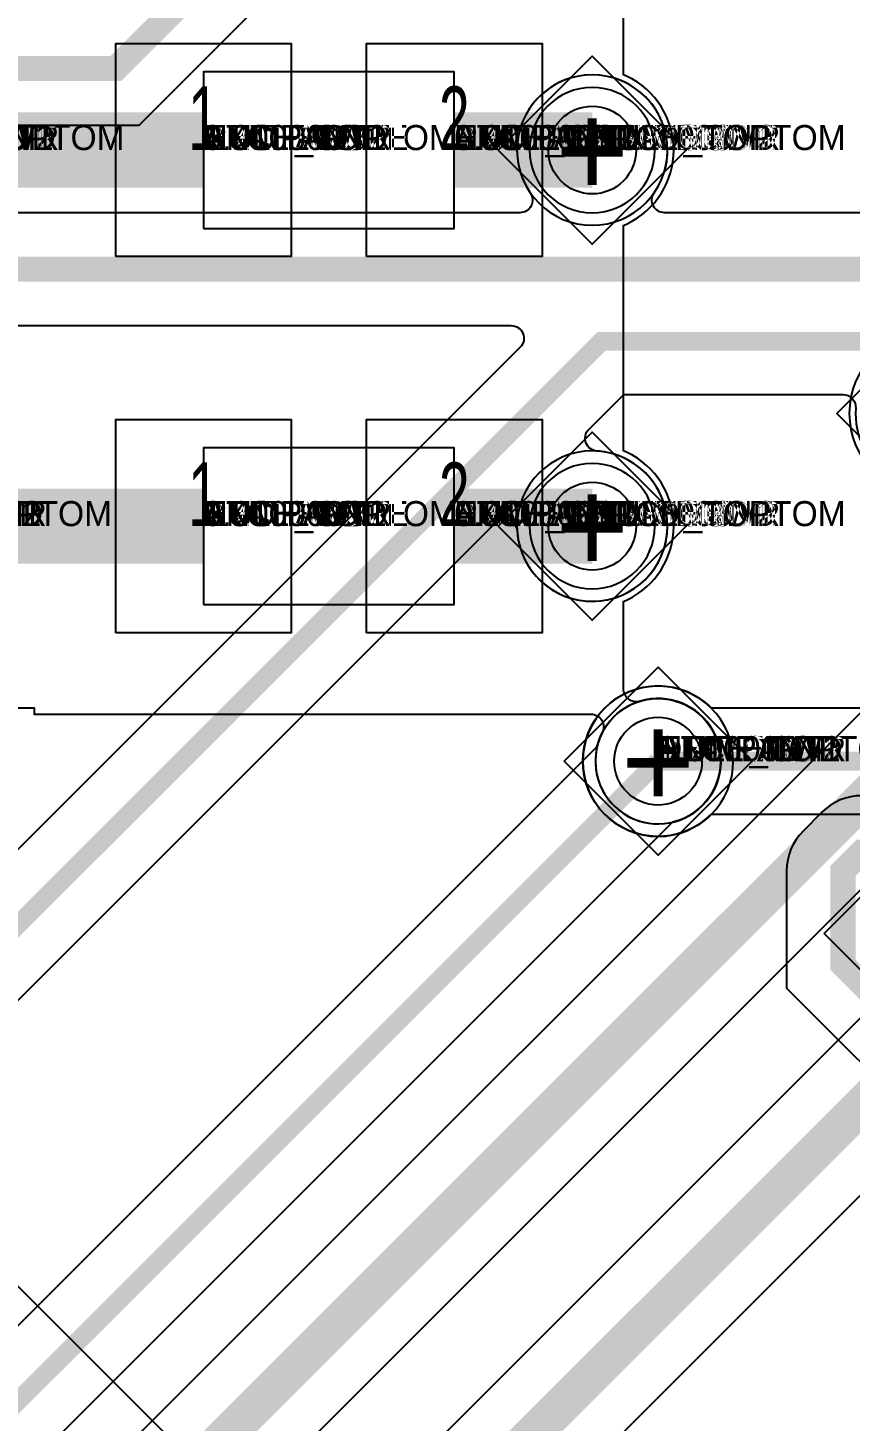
# Model space of a CAD drawing. Extents: x 0 to 323, y 0 to 320.
# Drawn here: x 66.4 to 72.96, y 78.46 to 89.58 of the extents above; entities that cross this region are included whole.
import ezdxf
from ezdxf.enums import TextEntityAlignment as Align

# ---------------------------------------------------------------- set-up
doc = ezdxf.new("R2010")
doc.units = 0
doc.header["$MEASUREMENT"] = 0
doc.layers.get('0').update_dxf_attribs({"linetype": 'CONTINUOUS'})
for name, color, linetype in [('CDN_FIGURES', 7, 'CONTINUOUS'), ('ETCH_BOTTOM', 7, 'CONTINUOUS'), ('ETCH_GND', 3, 'CONTINUOUS'), ('ETCH_INT1', 4, 'CONTINUOUS'), ('ETCH_INT2', 5, 'CONTINUOUS'), ('ETCH_PWR', 6, 'CONTINUOUS'), ('ETCH_TOP', 2, 'CONTINUOUS'), ('MANUFACTURING_NCLEGEND-1-6', 8, 'CONTINUOUS'), ('PACKAGE_GEOMETRY_ASSEMBLY_TOP', 11, 'CONTINUOUS'), ('PACKAGE_GEOMETRY_PIN_NUMBER', 9, 'CONTINUOUS')]:
    doc.layers.add(name, color=color, linetype=linetype)

# ---------------------------------------------------------------- blocks, each defined once
blk = doc.blocks.new('PAD_INFO')
for tag in ['SHAPE_TYPE', 'PAD_HEIGHT', 'PAD_LAYER', 'PAD_TYPE', 'PAD_WIDTH']:
    blk.add_attdef(tag, (0, 0), '', height=0.2)
at = {"flags": 2}
blk.add_attdef('CDN_TYPE', (0, 0), '', height=0.2, dxfattribs=at)
blk = doc.blocks.new('DRILL_INFO')
at = {"flags": 2}
blk.add_attdef('CDN_TYPE', (0, 0), '', height=0.2, dxfattribs=at)
for tag in ['FSHAPE', 'FCHAR', 'DRILL_HEIGHT', 'DIAMETER', 'PLATED', 'DRILL_WIDTH']:
    blk.add_attdef(tag, (0, 0), '', height=0.2)
blk = doc.blocks.new('VIA0700X0300')
at = {"layer": 'ETCH_BOTTOM'}
blk.add_circle((0, 0), 0.35, dxfattribs=at)
at = {"layer": 'ETCH_GND'}
blk.add_circle((0, 0), 0.35, dxfattribs=at)
at = {"layer": 'ETCH_INT1'}
blk.add_circle((0, 0), 0.35, dxfattribs=at)
at = {"layer": 'ETCH_INT2'}
blk.add_circle((0, 0), 0.35, dxfattribs=at)
at = {"layer": 'ETCH_PWR'}
blk.add_circle((0, 0), 0.35, dxfattribs=at)
at = {"layer": 'ETCH_TOP'}
blk.add_circle((0, 0), 0.35, dxfattribs=at)
ref = blk.add_blockref('PAD_INFO', (0, 0))
ref.add_attrib('PAD_LAYER', 'ETCH_TOP', (0, 0), dxfattribs={"height": 0.2})
ref.add_attrib('SHAPE_TYPE', 'NULL', (0, 0), dxfattribs={"height": 0.2})
ref.add_attrib('PAD_TYPE', 'ANTIPAD', (0, 0), dxfattribs={"height": 0.2})
ref.add_attrib('PAD_WIDTH', '0.000000', (0, 0), dxfattribs={"height": 0.2})
ref.add_attrib('PAD_HEIGHT', '0.000000', (0, 0), dxfattribs={"height": 0.2})
ref = blk.add_blockref('PAD_INFO', (0, 0))
ref.add_attrib('PAD_LAYER', 'ETCH_GND', (0, 0), dxfattribs={"height": 0.2})
ref.add_attrib('SHAPE_TYPE', 'NULL', (0, 0), dxfattribs={"height": 0.2})
ref.add_attrib('PAD_TYPE', 'ANTIPAD', (0, 0), dxfattribs={"height": 0.2})
ref.add_attrib('PAD_WIDTH', '0.000000', (0, 0), dxfattribs={"height": 0.2})
ref.add_attrib('PAD_HEIGHT', '0.000000', (0, 0), dxfattribs={"height": 0.2})
ref = blk.add_blockref('PAD_INFO', (0, 0))
ref.add_attrib('PAD_LAYER', 'ETCH_INT1', (0, 0), dxfattribs={"height": 0.2})
ref.add_attrib('SHAPE_TYPE', 'NULL', (0, 0), dxfattribs={"height": 0.2})
ref.add_attrib('PAD_TYPE', 'ANTIPAD', (0, 0), dxfattribs={"height": 0.2})
ref.add_attrib('PAD_WIDTH', '0.000000', (0, 0), dxfattribs={"height": 0.2})
ref.add_attrib('PAD_HEIGHT', '0.000000', (0, 0), dxfattribs={"height": 0.2})
ref = blk.add_blockref('PAD_INFO', (0, 0))
ref.add_attrib('PAD_LAYER', 'ETCH_INT2', (0, 0), dxfattribs={"height": 0.2})
ref.add_attrib('SHAPE_TYPE', 'NULL', (0, 0), dxfattribs={"height": 0.2})
ref.add_attrib('PAD_TYPE', 'ANTIPAD', (0, 0), dxfattribs={"height": 0.2})
ref.add_attrib('PAD_WIDTH', '0.000000', (0, 0), dxfattribs={"height": 0.2})
ref.add_attrib('PAD_HEIGHT', '0.000000', (0, 0), dxfattribs={"height": 0.2})
ref = blk.add_blockref('PAD_INFO', (0, 0))
ref.add_attrib('PAD_LAYER', 'ETCH_PWR', (0, 0), dxfattribs={"height": 0.2})
ref.add_attrib('SHAPE_TYPE', 'NULL', (0, 0), dxfattribs={"height": 0.2})
ref.add_attrib('PAD_TYPE', 'ANTIPAD', (0, 0), dxfattribs={"height": 0.2})
ref.add_attrib('PAD_WIDTH', '0.000000', (0, 0), dxfattribs={"height": 0.2})
ref.add_attrib('PAD_HEIGHT', '0.000000', (0, 0), dxfattribs={"height": 0.2})
ref = blk.add_blockref('PAD_INFO', (0, 0))
ref.add_attrib('PAD_LAYER', 'ETCH_BOTTOM', (0, 0), dxfattribs={"height": 0.2})
ref.add_attrib('SHAPE_TYPE', 'NULL', (0, 0), dxfattribs={"height": 0.2})
ref.add_attrib('PAD_TYPE', 'ANTIPAD', (0, 0), dxfattribs={"height": 0.2})
ref.add_attrib('PAD_WIDTH', '0.000000', (0, 0), dxfattribs={"height": 0.2})
ref.add_attrib('PAD_HEIGHT', '0.000000', (0, 0), dxfattribs={"height": 0.2})
ref = blk.add_blockref('PAD_INFO', (0, 0))
ref.add_attrib('PAD_LAYER', 'ETCH_TOP', (0, 0), dxfattribs={"height": 0.2})
ref.add_attrib('SHAPE_TYPE', 'NULL', (0, 0), dxfattribs={"height": 0.2})
ref.add_attrib('PAD_TYPE', 'THERMAL', (0, 0), dxfattribs={"height": 0.2})
ref.add_attrib('PAD_WIDTH', '0.000000', (0, 0), dxfattribs={"height": 0.2})
ref.add_attrib('PAD_HEIGHT', '0.000000', (0, 0), dxfattribs={"height": 0.2})
ref = blk.add_blockref('PAD_INFO', (0, 0))
ref.add_attrib('PAD_LAYER', 'ETCH_GND', (0, 0), dxfattribs={"height": 0.2})
ref.add_attrib('SHAPE_TYPE', 'NULL', (0, 0), dxfattribs={"height": 0.2})
ref.add_attrib('PAD_TYPE', 'THERMAL', (0, 0), dxfattribs={"height": 0.2})
ref.add_attrib('PAD_WIDTH', '0.000000', (0, 0), dxfattribs={"height": 0.2})
ref.add_attrib('PAD_HEIGHT', '0.000000', (0, 0), dxfattribs={"height": 0.2})
ref = blk.add_blockref('PAD_INFO', (0, 0))
ref.add_attrib('PAD_LAYER', 'ETCH_INT1', (0, 0), dxfattribs={"height": 0.2})
ref.add_attrib('SHAPE_TYPE', 'NULL', (0, 0), dxfattribs={"height": 0.2})
ref.add_attrib('PAD_TYPE', 'THERMAL', (0, 0), dxfattribs={"height": 0.2})
ref.add_attrib('PAD_WIDTH', '0.000000', (0, 0), dxfattribs={"height": 0.2})
ref.add_attrib('PAD_HEIGHT', '0.000000', (0, 0), dxfattribs={"height": 0.2})
ref = blk.add_blockref('PAD_INFO', (0, 0))
ref.add_attrib('PAD_LAYER', 'ETCH_INT2', (0, 0), dxfattribs={"height": 0.2})
ref.add_attrib('SHAPE_TYPE', 'NULL', (0, 0), dxfattribs={"height": 0.2})
ref.add_attrib('PAD_TYPE', 'THERMAL', (0, 0), dxfattribs={"height": 0.2})
ref.add_attrib('PAD_WIDTH', '0.000000', (0, 0), dxfattribs={"height": 0.2})
ref.add_attrib('PAD_HEIGHT', '0.000000', (0, 0), dxfattribs={"height": 0.2})
ref = blk.add_blockref('PAD_INFO', (0, 0))
ref.add_attrib('PAD_LAYER', 'ETCH_PWR', (0, 0), dxfattribs={"height": 0.2})
ref.add_attrib('SHAPE_TYPE', 'NULL', (0, 0), dxfattribs={"height": 0.2})
ref.add_attrib('PAD_TYPE', 'THERMAL', (0, 0), dxfattribs={"height": 0.2})
ref.add_attrib('PAD_WIDTH', '0.000000', (0, 0), dxfattribs={"height": 0.2})
ref.add_attrib('PAD_HEIGHT', '0.000000', (0, 0), dxfattribs={"height": 0.2})
ref = blk.add_blockref('PAD_INFO', (0, 0))
ref.add_attrib('PAD_LAYER', 'ETCH_BOTTOM', (0, 0), dxfattribs={"height": 0.2})
ref.add_attrib('SHAPE_TYPE', 'NULL', (0, 0), dxfattribs={"height": 0.2})
ref.add_attrib('PAD_TYPE', 'THERMAL', (0, 0), dxfattribs={"height": 0.2})
ref.add_attrib('PAD_WIDTH', '0.000000', (0, 0), dxfattribs={"height": 0.2})
ref.add_attrib('PAD_HEIGHT', '0.000000', (0, 0), dxfattribs={"height": 0.2})
ref = blk.add_blockref('PAD_INFO', (0, 0))
ref.add_attrib('PAD_LAYER', 'ETCH_TOP', (0, 0), dxfattribs={"height": 0.2})
ref.add_attrib('SHAPE_TYPE', 'CIRCLE', (0, 0), dxfattribs={"height": 0.2})
ref.add_attrib('PAD_TYPE', 'REGULAR', (0, 0), dxfattribs={"height": 0.2})
ref.add_attrib('PAD_WIDTH', '0.700000', (0, 0), dxfattribs={"height": 0.2})
ref.add_attrib('PAD_HEIGHT', '0.700000', (0, 0), dxfattribs={"height": 0.2})
ref = blk.add_blockref('PAD_INFO', (0, 0))
ref.add_attrib('PAD_LAYER', 'ETCH_GND', (0, 0), dxfattribs={"height": 0.2})
ref.add_attrib('SHAPE_TYPE', 'CIRCLE', (0, 0), dxfattribs={"height": 0.2})
ref.add_attrib('PAD_TYPE', 'REGULAR', (0, 0), dxfattribs={"height": 0.2})
ref.add_attrib('PAD_WIDTH', '0.700000', (0, 0), dxfattribs={"height": 0.2})
ref.add_attrib('PAD_HEIGHT', '0.700000', (0, 0), dxfattribs={"height": 0.2})
ref = blk.add_blockref('PAD_INFO', (0, 0))
ref.add_attrib('PAD_LAYER', 'ETCH_INT1', (0, 0), dxfattribs={"height": 0.2})
ref.add_attrib('SHAPE_TYPE', 'CIRCLE', (0, 0), dxfattribs={"height": 0.2})
ref.add_attrib('PAD_TYPE', 'REGULAR', (0, 0), dxfattribs={"height": 0.2})
ref.add_attrib('PAD_WIDTH', '0.700000', (0, 0), dxfattribs={"height": 0.2})
ref.add_attrib('PAD_HEIGHT', '0.700000', (0, 0), dxfattribs={"height": 0.2})
ref = blk.add_blockref('PAD_INFO', (0, 0))
ref.add_attrib('PAD_LAYER', 'ETCH_INT2', (0, 0), dxfattribs={"height": 0.2})
ref.add_attrib('SHAPE_TYPE', 'CIRCLE', (0, 0), dxfattribs={"height": 0.2})
ref.add_attrib('PAD_TYPE', 'REGULAR', (0, 0), dxfattribs={"height": 0.2})
ref.add_attrib('PAD_WIDTH', '0.700000', (0, 0), dxfattribs={"height": 0.2})
ref.add_attrib('PAD_HEIGHT', '0.700000', (0, 0), dxfattribs={"height": 0.2})
ref = blk.add_blockref('PAD_INFO', (0, 0))
ref.add_attrib('PAD_LAYER', 'ETCH_PWR', (0, 0), dxfattribs={"height": 0.2})
ref.add_attrib('SHAPE_TYPE', 'CIRCLE', (0, 0), dxfattribs={"height": 0.2})
ref.add_attrib('PAD_TYPE', 'REGULAR', (0, 0), dxfattribs={"height": 0.2})
ref.add_attrib('PAD_WIDTH', '0.700000', (0, 0), dxfattribs={"height": 0.2})
ref.add_attrib('PAD_HEIGHT', '0.700000', (0, 0), dxfattribs={"height": 0.2})
ref = blk.add_blockref('PAD_INFO', (0, 0))
ref.add_attrib('PAD_LAYER', 'ETCH_BOTTOM', (0, 0), dxfattribs={"height": 0.2})
ref.add_attrib('SHAPE_TYPE', 'CIRCLE', (0, 0), dxfattribs={"height": 0.2})
ref.add_attrib('PAD_TYPE', 'REGULAR', (0, 0), dxfattribs={"height": 0.2})
ref.add_attrib('PAD_WIDTH', '0.700000', (0, 0), dxfattribs={"height": 0.2})
ref.add_attrib('PAD_HEIGHT', '0.700000', (0, 0), dxfattribs={"height": 0.2})
ref = blk.add_blockref('DRILL_INFO', (0, 0))
ref.add_attrib('DIAMETER', '0.300000', (0, 0), dxfattribs={"height": 0.2})
ref.add_attrib('PLATED', 'PLATED', (0, 0), dxfattribs={"height": 0.2})
ref.add_attrib('FSHAPE', 'DIAMOND', (0, 0), dxfattribs={"height": 0.2})
ref.add_attrib('FCHAR', '+', (0, 0), dxfattribs={"height": 0.2})
ref.add_attrib('DRILL_WIDTH', '1.500000', (0, 0), dxfattribs={"height": 0.2})
ref.add_attrib('DRILL_HEIGHT', '1.500000', (0, 0), dxfattribs={"height": 0.2})
for tag in ['CDN_TYPE', 'PIN']:
    blk.add_attdef(tag, (0, 0), '', height=0.2)
at = {"flags": 2}
for tag in ['PSTKNAME', 'BBV']:
    blk.add_attdef(tag, (0, 0), '', height=0.2, dxfattribs=at)
blk = doc.blocks.new('FIGURE_DIAMOND')
at = {"layer": 'CDN_FIGURES'}
blk.add_lwpolyline([(-0.5, 0), (0, 0.5), (0.5, 0), (0, -0.5)], close=True, dxfattribs=at)
blk = doc.blocks.new('RC1300X1600TS_VD')
at = {"layer": 'ETCH_TOP'}
blk.add_lwpolyline([(0.65, -0.8), (0.65, 0.8), (-0.15, 0.8), (-0.65, 0.3), (-0.65, -0.8)], close=True, dxfattribs=at)
ref = blk.add_blockref('PAD_INFO', (0, 0))
ref.add_attrib('PAD_LAYER', 'ETCH_TOP', (0, 0), dxfattribs={"height": 0.2})
ref.add_attrib('SHAPE_TYPE', 'NULL', (0, 0), dxfattribs={"height": 0.2})
ref.add_attrib('PAD_TYPE', 'ANTIPAD', (0, 0), dxfattribs={"height": 0.2})
ref.add_attrib('PAD_WIDTH', '0.000000', (0, 0), dxfattribs={"height": 0.2})
ref.add_attrib('PAD_HEIGHT', '0.000000', (0, 0), dxfattribs={"height": 0.2})
ref = blk.add_blockref('PAD_INFO', (0, 0))
ref.add_attrib('PAD_LAYER', 'ETCH_GND', (0, 0), dxfattribs={"height": 0.2})
ref.add_attrib('SHAPE_TYPE', 'NULL', (0, 0), dxfattribs={"height": 0.2})
ref.add_attrib('PAD_TYPE', 'ANTIPAD', (0, 0), dxfattribs={"height": 0.2})
ref.add_attrib('PAD_WIDTH', '0.000000', (0, 0), dxfattribs={"height": 0.2})
ref.add_attrib('PAD_HEIGHT', '0.000000', (0, 0), dxfattribs={"height": 0.2})
ref = blk.add_blockref('PAD_INFO', (0, 0))
ref.add_attrib('PAD_LAYER', 'ETCH_INT1', (0, 0), dxfattribs={"height": 0.2})
ref.add_attrib('SHAPE_TYPE', 'NULL', (0, 0), dxfattribs={"height": 0.2})
ref.add_attrib('PAD_TYPE', 'ANTIPAD', (0, 0), dxfattribs={"height": 0.2})
ref.add_attrib('PAD_WIDTH', '0.000000', (0, 0), dxfattribs={"height": 0.2})
ref.add_attrib('PAD_HEIGHT', '0.000000', (0, 0), dxfattribs={"height": 0.2})
ref = blk.add_blockref('PAD_INFO', (0, 0))
ref.add_attrib('PAD_LAYER', 'ETCH_INT2', (0, 0), dxfattribs={"height": 0.2})
ref.add_attrib('SHAPE_TYPE', 'NULL', (0, 0), dxfattribs={"height": 0.2})
ref.add_attrib('PAD_TYPE', 'ANTIPAD', (0, 0), dxfattribs={"height": 0.2})
ref.add_attrib('PAD_WIDTH', '0.000000', (0, 0), dxfattribs={"height": 0.2})
ref.add_attrib('PAD_HEIGHT', '0.000000', (0, 0), dxfattribs={"height": 0.2})
ref = blk.add_blockref('PAD_INFO', (0, 0))
ref.add_attrib('PAD_LAYER', 'ETCH_PWR', (0, 0), dxfattribs={"height": 0.2})
ref.add_attrib('SHAPE_TYPE', 'NULL', (0, 0), dxfattribs={"height": 0.2})
ref.add_attrib('PAD_TYPE', 'ANTIPAD', (0, 0), dxfattribs={"height": 0.2})
ref.add_attrib('PAD_WIDTH', '0.000000', (0, 0), dxfattribs={"height": 0.2})
ref.add_attrib('PAD_HEIGHT', '0.000000', (0, 0), dxfattribs={"height": 0.2})
ref = blk.add_blockref('PAD_INFO', (0, 0))
ref.add_attrib('PAD_LAYER', 'ETCH_BOTTOM', (0, 0), dxfattribs={"height": 0.2})
ref.add_attrib('SHAPE_TYPE', 'NULL', (0, 0), dxfattribs={"height": 0.2})
ref.add_attrib('PAD_TYPE', 'ANTIPAD', (0, 0), dxfattribs={"height": 0.2})
ref.add_attrib('PAD_WIDTH', '0.000000', (0, 0), dxfattribs={"height": 0.2})
ref.add_attrib('PAD_HEIGHT', '0.000000', (0, 0), dxfattribs={"height": 0.2})
ref = blk.add_blockref('PAD_INFO', (0, 0))
ref.add_attrib('PAD_LAYER', 'ETCH_TOP', (0, 0), dxfattribs={"height": 0.2})
ref.add_attrib('SHAPE_TYPE', 'NULL', (0, 0), dxfattribs={"height": 0.2})
ref.add_attrib('PAD_TYPE', 'THERMAL', (0, 0), dxfattribs={"height": 0.2})
ref.add_attrib('PAD_WIDTH', '0.000000', (0, 0), dxfattribs={"height": 0.2})
ref.add_attrib('PAD_HEIGHT', '0.000000', (0, 0), dxfattribs={"height": 0.2})
ref = blk.add_blockref('PAD_INFO', (0, 0))
ref.add_attrib('PAD_LAYER', 'ETCH_GND', (0, 0), dxfattribs={"height": 0.2})
ref.add_attrib('SHAPE_TYPE', 'NULL', (0, 0), dxfattribs={"height": 0.2})
ref.add_attrib('PAD_TYPE', 'THERMAL', (0, 0), dxfattribs={"height": 0.2})
ref.add_attrib('PAD_WIDTH', '0.000000', (0, 0), dxfattribs={"height": 0.2})
ref.add_attrib('PAD_HEIGHT', '0.000000', (0, 0), dxfattribs={"height": 0.2})
ref = blk.add_blockref('PAD_INFO', (0, 0))
ref.add_attrib('PAD_LAYER', 'ETCH_INT1', (0, 0), dxfattribs={"height": 0.2})
ref.add_attrib('SHAPE_TYPE', 'NULL', (0, 0), dxfattribs={"height": 0.2})
ref.add_attrib('PAD_TYPE', 'THERMAL', (0, 0), dxfattribs={"height": 0.2})
ref.add_attrib('PAD_WIDTH', '0.000000', (0, 0), dxfattribs={"height": 0.2})
ref.add_attrib('PAD_HEIGHT', '0.000000', (0, 0), dxfattribs={"height": 0.2})
ref = blk.add_blockref('PAD_INFO', (0, 0))
ref.add_attrib('PAD_LAYER', 'ETCH_INT2', (0, 0), dxfattribs={"height": 0.2})
ref.add_attrib('SHAPE_TYPE', 'NULL', (0, 0), dxfattribs={"height": 0.2})
ref.add_attrib('PAD_TYPE', 'THERMAL', (0, 0), dxfattribs={"height": 0.2})
ref.add_attrib('PAD_WIDTH', '0.000000', (0, 0), dxfattribs={"height": 0.2})
ref.add_attrib('PAD_HEIGHT', '0.000000', (0, 0), dxfattribs={"height": 0.2})
ref = blk.add_blockref('PAD_INFO', (0, 0))
ref.add_attrib('PAD_LAYER', 'ETCH_PWR', (0, 0), dxfattribs={"height": 0.2})
ref.add_attrib('SHAPE_TYPE', 'NULL', (0, 0), dxfattribs={"height": 0.2})
ref.add_attrib('PAD_TYPE', 'THERMAL', (0, 0), dxfattribs={"height": 0.2})
ref.add_attrib('PAD_WIDTH', '0.000000', (0, 0), dxfattribs={"height": 0.2})
ref.add_attrib('PAD_HEIGHT', '0.000000', (0, 0), dxfattribs={"height": 0.2})
ref = blk.add_blockref('PAD_INFO', (0, 0))
ref.add_attrib('PAD_LAYER', 'ETCH_BOTTOM', (0, 0), dxfattribs={"height": 0.2})
ref.add_attrib('SHAPE_TYPE', 'NULL', (0, 0), dxfattribs={"height": 0.2})
ref.add_attrib('PAD_TYPE', 'THERMAL', (0, 0), dxfattribs={"height": 0.2})
ref.add_attrib('PAD_WIDTH', '0.000000', (0, 0), dxfattribs={"height": 0.2})
ref.add_attrib('PAD_HEIGHT', '0.000000', (0, 0), dxfattribs={"height": 0.2})
ref = blk.add_blockref('PAD_INFO', (0, 0))
ref.add_attrib('PAD_LAYER', 'ETCH_GND', (0, 0), dxfattribs={"height": 0.2})
ref.add_attrib('SHAPE_TYPE', 'NULL', (0, 0), dxfattribs={"height": 0.2})
ref.add_attrib('PAD_TYPE', 'REGULAR', (0, 0), dxfattribs={"height": 0.2})
ref.add_attrib('PAD_WIDTH', '0.000000', (0, 0), dxfattribs={"height": 0.2})
ref.add_attrib('PAD_HEIGHT', '0.000000', (0, 0), dxfattribs={"height": 0.2})
ref = blk.add_blockref('PAD_INFO', (0, 0))
ref.add_attrib('PAD_LAYER', 'ETCH_INT1', (0, 0), dxfattribs={"height": 0.2})
ref.add_attrib('SHAPE_TYPE', 'NULL', (0, 0), dxfattribs={"height": 0.2})
ref.add_attrib('PAD_TYPE', 'REGULAR', (0, 0), dxfattribs={"height": 0.2})
ref.add_attrib('PAD_WIDTH', '0.000000', (0, 0), dxfattribs={"height": 0.2})
ref.add_attrib('PAD_HEIGHT', '0.000000', (0, 0), dxfattribs={"height": 0.2})
ref = blk.add_blockref('PAD_INFO', (0, 0))
ref.add_attrib('PAD_LAYER', 'ETCH_INT2', (0, 0), dxfattribs={"height": 0.2})
ref.add_attrib('SHAPE_TYPE', 'NULL', (0, 0), dxfattribs={"height": 0.2})
ref.add_attrib('PAD_TYPE', 'REGULAR', (0, 0), dxfattribs={"height": 0.2})
ref.add_attrib('PAD_WIDTH', '0.000000', (0, 0), dxfattribs={"height": 0.2})
ref.add_attrib('PAD_HEIGHT', '0.000000', (0, 0), dxfattribs={"height": 0.2})
ref = blk.add_blockref('PAD_INFO', (0, 0))
ref.add_attrib('PAD_LAYER', 'ETCH_PWR', (0, 0), dxfattribs={"height": 0.2})
ref.add_attrib('SHAPE_TYPE', 'NULL', (0, 0), dxfattribs={"height": 0.2})
ref.add_attrib('PAD_TYPE', 'REGULAR', (0, 0), dxfattribs={"height": 0.2})
ref.add_attrib('PAD_WIDTH', '0.000000', (0, 0), dxfattribs={"height": 0.2})
ref.add_attrib('PAD_HEIGHT', '0.000000', (0, 0), dxfattribs={"height": 0.2})
ref = blk.add_blockref('PAD_INFO', (0, 0))
ref.add_attrib('PAD_LAYER', 'ETCH_BOTTOM', (0, 0), dxfattribs={"height": 0.2})
ref.add_attrib('SHAPE_TYPE', 'NULL', (0, 0), dxfattribs={"height": 0.2})
ref.add_attrib('PAD_TYPE', 'REGULAR', (0, 0), dxfattribs={"height": 0.2})
ref.add_attrib('PAD_WIDTH', '0.000000', (0, 0), dxfattribs={"height": 0.2})
ref.add_attrib('PAD_HEIGHT', '0.000000', (0, 0), dxfattribs={"height": 0.2})
ref = blk.add_blockref('DRILL_INFO', (0, 0))
ref.add_attrib('DIAMETER', '0.000000', (0, 0), dxfattribs={"height": 0.2})
ref.add_attrib('PLATED', 'PLATED', (0, 0), dxfattribs={"height": 0.2})
ref.add_attrib('FSHAPE', 'NULL', (0, 0), dxfattribs={"height": 0.2})
ref.add_attrib('DRILL_WIDTH', '0.000000', (0, 0), dxfattribs={"height": 0.2})
ref.add_attrib('DRILL_HEIGHT', '0.000000', (0, 0), dxfattribs={"height": 0.2})
ref = blk.add_blockref('PAD_INFO', (0, 0))
ref.add_attrib('PAD_LAYER', 'ETCH_TOP', (0, 0), dxfattribs={"height": 0.2})
ref.add_attrib('SHAPE_TYPE', 'SHAPE', (0, 0), dxfattribs={"height": 0.2})
ref.add_attrib('PAD_TYPE', 'REGULAR', (0, 0), dxfattribs={"height": 0.2})
ref.add_attrib('PAD_WIDTH', '1.300000', (0, 0), dxfattribs={"height": 0.2})
ref.add_attrib('PAD_HEIGHT', '1.600000', (0, 0), dxfattribs={"height": 0.2})
for tag in ['CDN_TYPE', 'PIN']:
    blk.add_attdef(tag, (0, 0), '', height=0.2)
at = {"flags": 2}
for tag in ['PSTKNAME', 'BBV']:
    blk.add_attdef(tag, (0, 0), '', height=0.2, dxfattribs=at)
blk = doc.blocks.new('F330')
at = {"layer": 'ETCH_TOP'}
ref = blk.add_blockref('RC1300X1600TS_VD', (-0.85, 0), dxfattribs=dict(at, rotation=180))
ref.add_attrib('CDN_TYPE', 'PIN', (0, 0), dxfattribs={"height": 0.2})
ref.add_attrib('PIN', '1', (0, 0), dxfattribs={"height": 0.2})
at = {"flags": 2}
for tag in ['SYMBOL_TYPE', 'CDN_TYPE', 'REFDES']:
    blk.add_attdef(tag, (0, 0), '', height=0.2, dxfattribs=at)
blk = doc.blocks.new('RC1400X1700TS')
at = {"layer": 'ETCH_TOP'}
blk.add_lwpolyline([(-0.7, -0.85), (-0.7, 0.85), (0.7, 0.85), (0.7, -0.85)], close=True, dxfattribs=at)
ref = blk.add_blockref('PAD_INFO', (0, 0))
ref.add_attrib('PAD_LAYER', 'ETCH_TOP', (0, 0), dxfattribs={"height": 0.2})
ref.add_attrib('SHAPE_TYPE', 'NULL', (0, 0), dxfattribs={"height": 0.2})
ref.add_attrib('PAD_TYPE', 'ANTIPAD', (0, 0), dxfattribs={"height": 0.2})
ref.add_attrib('PAD_WIDTH', '0.000000', (0, 0), dxfattribs={"height": 0.2})
ref.add_attrib('PAD_HEIGHT', '0.000000', (0, 0), dxfattribs={"height": 0.2})
ref = blk.add_blockref('PAD_INFO', (0, 0))
ref.add_attrib('PAD_LAYER', 'ETCH_GND', (0, 0), dxfattribs={"height": 0.2})
ref.add_attrib('SHAPE_TYPE', 'NULL', (0, 0), dxfattribs={"height": 0.2})
ref.add_attrib('PAD_TYPE', 'ANTIPAD', (0, 0), dxfattribs={"height": 0.2})
ref.add_attrib('PAD_WIDTH', '0.000000', (0, 0), dxfattribs={"height": 0.2})
ref.add_attrib('PAD_HEIGHT', '0.000000', (0, 0), dxfattribs={"height": 0.2})
ref = blk.add_blockref('PAD_INFO', (0, 0))
ref.add_attrib('PAD_LAYER', 'ETCH_INT1', (0, 0), dxfattribs={"height": 0.2})
ref.add_attrib('SHAPE_TYPE', 'NULL', (0, 0), dxfattribs={"height": 0.2})
ref.add_attrib('PAD_TYPE', 'ANTIPAD', (0, 0), dxfattribs={"height": 0.2})
ref.add_attrib('PAD_WIDTH', '0.000000', (0, 0), dxfattribs={"height": 0.2})
ref.add_attrib('PAD_HEIGHT', '0.000000', (0, 0), dxfattribs={"height": 0.2})
ref = blk.add_blockref('PAD_INFO', (0, 0))
ref.add_attrib('PAD_LAYER', 'ETCH_INT2', (0, 0), dxfattribs={"height": 0.2})
ref.add_attrib('SHAPE_TYPE', 'NULL', (0, 0), dxfattribs={"height": 0.2})
ref.add_attrib('PAD_TYPE', 'ANTIPAD', (0, 0), dxfattribs={"height": 0.2})
ref.add_attrib('PAD_WIDTH', '0.000000', (0, 0), dxfattribs={"height": 0.2})
ref.add_attrib('PAD_HEIGHT', '0.000000', (0, 0), dxfattribs={"height": 0.2})
ref = blk.add_blockref('PAD_INFO', (0, 0))
ref.add_attrib('PAD_LAYER', 'ETCH_PWR', (0, 0), dxfattribs={"height": 0.2})
ref.add_attrib('SHAPE_TYPE', 'NULL', (0, 0), dxfattribs={"height": 0.2})
ref.add_attrib('PAD_TYPE', 'ANTIPAD', (0, 0), dxfattribs={"height": 0.2})
ref.add_attrib('PAD_WIDTH', '0.000000', (0, 0), dxfattribs={"height": 0.2})
ref.add_attrib('PAD_HEIGHT', '0.000000', (0, 0), dxfattribs={"height": 0.2})
ref = blk.add_blockref('PAD_INFO', (0, 0))
ref.add_attrib('PAD_LAYER', 'ETCH_BOTTOM', (0, 0), dxfattribs={"height": 0.2})
ref.add_attrib('SHAPE_TYPE', 'NULL', (0, 0), dxfattribs={"height": 0.2})
ref.add_attrib('PAD_TYPE', 'ANTIPAD', (0, 0), dxfattribs={"height": 0.2})
ref.add_attrib('PAD_WIDTH', '0.000000', (0, 0), dxfattribs={"height": 0.2})
ref.add_attrib('PAD_HEIGHT', '0.000000', (0, 0), dxfattribs={"height": 0.2})
ref = blk.add_blockref('PAD_INFO', (0, 0))
ref.add_attrib('PAD_LAYER', 'ETCH_TOP', (0, 0), dxfattribs={"height": 0.2})
ref.add_attrib('SHAPE_TYPE', 'NULL', (0, 0), dxfattribs={"height": 0.2})
ref.add_attrib('PAD_TYPE', 'THERMAL', (0, 0), dxfattribs={"height": 0.2})
ref.add_attrib('PAD_WIDTH', '0.000000', (0, 0), dxfattribs={"height": 0.2})
ref.add_attrib('PAD_HEIGHT', '0.000000', (0, 0), dxfattribs={"height": 0.2})
ref = blk.add_blockref('PAD_INFO', (0, 0))
ref.add_attrib('PAD_LAYER', 'ETCH_GND', (0, 0), dxfattribs={"height": 0.2})
ref.add_attrib('SHAPE_TYPE', 'NULL', (0, 0), dxfattribs={"height": 0.2})
ref.add_attrib('PAD_TYPE', 'THERMAL', (0, 0), dxfattribs={"height": 0.2})
ref.add_attrib('PAD_WIDTH', '0.000000', (0, 0), dxfattribs={"height": 0.2})
ref.add_attrib('PAD_HEIGHT', '0.000000', (0, 0), dxfattribs={"height": 0.2})
ref = blk.add_blockref('PAD_INFO', (0, 0))
ref.add_attrib('PAD_LAYER', 'ETCH_INT1', (0, 0), dxfattribs={"height": 0.2})
ref.add_attrib('SHAPE_TYPE', 'NULL', (0, 0), dxfattribs={"height": 0.2})
ref.add_attrib('PAD_TYPE', 'THERMAL', (0, 0), dxfattribs={"height": 0.2})
ref.add_attrib('PAD_WIDTH', '0.000000', (0, 0), dxfattribs={"height": 0.2})
ref.add_attrib('PAD_HEIGHT', '0.000000', (0, 0), dxfattribs={"height": 0.2})
ref = blk.add_blockref('PAD_INFO', (0, 0))
ref.add_attrib('PAD_LAYER', 'ETCH_INT2', (0, 0), dxfattribs={"height": 0.2})
ref.add_attrib('SHAPE_TYPE', 'NULL', (0, 0), dxfattribs={"height": 0.2})
ref.add_attrib('PAD_TYPE', 'THERMAL', (0, 0), dxfattribs={"height": 0.2})
ref.add_attrib('PAD_WIDTH', '0.000000', (0, 0), dxfattribs={"height": 0.2})
ref.add_attrib('PAD_HEIGHT', '0.000000', (0, 0), dxfattribs={"height": 0.2})
ref = blk.add_blockref('PAD_INFO', (0, 0))
ref.add_attrib('PAD_LAYER', 'ETCH_PWR', (0, 0), dxfattribs={"height": 0.2})
ref.add_attrib('SHAPE_TYPE', 'NULL', (0, 0), dxfattribs={"height": 0.2})
ref.add_attrib('PAD_TYPE', 'THERMAL', (0, 0), dxfattribs={"height": 0.2})
ref.add_attrib('PAD_WIDTH', '0.000000', (0, 0), dxfattribs={"height": 0.2})
ref.add_attrib('PAD_HEIGHT', '0.000000', (0, 0), dxfattribs={"height": 0.2})
ref = blk.add_blockref('PAD_INFO', (0, 0))
ref.add_attrib('PAD_LAYER', 'ETCH_BOTTOM', (0, 0), dxfattribs={"height": 0.2})
ref.add_attrib('SHAPE_TYPE', 'NULL', (0, 0), dxfattribs={"height": 0.2})
ref.add_attrib('PAD_TYPE', 'THERMAL', (0, 0), dxfattribs={"height": 0.2})
ref.add_attrib('PAD_WIDTH', '0.000000', (0, 0), dxfattribs={"height": 0.2})
ref.add_attrib('PAD_HEIGHT', '0.000000', (0, 0), dxfattribs={"height": 0.2})
ref = blk.add_blockref('PAD_INFO', (0, 0))
ref.add_attrib('PAD_LAYER', 'ETCH_GND', (0, 0), dxfattribs={"height": 0.2})
ref.add_attrib('SHAPE_TYPE', 'NULL', (0, 0), dxfattribs={"height": 0.2})
ref.add_attrib('PAD_TYPE', 'REGULAR', (0, 0), dxfattribs={"height": 0.2})
ref.add_attrib('PAD_WIDTH', '0.000000', (0, 0), dxfattribs={"height": 0.2})
ref.add_attrib('PAD_HEIGHT', '0.000000', (0, 0), dxfattribs={"height": 0.2})
ref = blk.add_blockref('PAD_INFO', (0, 0))
ref.add_attrib('PAD_LAYER', 'ETCH_INT1', (0, 0), dxfattribs={"height": 0.2})
ref.add_attrib('SHAPE_TYPE', 'NULL', (0, 0), dxfattribs={"height": 0.2})
ref.add_attrib('PAD_TYPE', 'REGULAR', (0, 0), dxfattribs={"height": 0.2})
ref.add_attrib('PAD_WIDTH', '0.000000', (0, 0), dxfattribs={"height": 0.2})
ref.add_attrib('PAD_HEIGHT', '0.000000', (0, 0), dxfattribs={"height": 0.2})
ref = blk.add_blockref('PAD_INFO', (0, 0))
ref.add_attrib('PAD_LAYER', 'ETCH_INT2', (0, 0), dxfattribs={"height": 0.2})
ref.add_attrib('SHAPE_TYPE', 'NULL', (0, 0), dxfattribs={"height": 0.2})
ref.add_attrib('PAD_TYPE', 'REGULAR', (0, 0), dxfattribs={"height": 0.2})
ref.add_attrib('PAD_WIDTH', '0.000000', (0, 0), dxfattribs={"height": 0.2})
ref.add_attrib('PAD_HEIGHT', '0.000000', (0, 0), dxfattribs={"height": 0.2})
ref = blk.add_blockref('PAD_INFO', (0, 0))
ref.add_attrib('PAD_LAYER', 'ETCH_PWR', (0, 0), dxfattribs={"height": 0.2})
ref.add_attrib('SHAPE_TYPE', 'NULL', (0, 0), dxfattribs={"height": 0.2})
ref.add_attrib('PAD_TYPE', 'REGULAR', (0, 0), dxfattribs={"height": 0.2})
ref.add_attrib('PAD_WIDTH', '0.000000', (0, 0), dxfattribs={"height": 0.2})
ref.add_attrib('PAD_HEIGHT', '0.000000', (0, 0), dxfattribs={"height": 0.2})
ref = blk.add_blockref('PAD_INFO', (0, 0))
ref.add_attrib('PAD_LAYER', 'ETCH_BOTTOM', (0, 0), dxfattribs={"height": 0.2})
ref.add_attrib('SHAPE_TYPE', 'NULL', (0, 0), dxfattribs={"height": 0.2})
ref.add_attrib('PAD_TYPE', 'REGULAR', (0, 0), dxfattribs={"height": 0.2})
ref.add_attrib('PAD_WIDTH', '0.000000', (0, 0), dxfattribs={"height": 0.2})
ref.add_attrib('PAD_HEIGHT', '0.000000', (0, 0), dxfattribs={"height": 0.2})
ref = blk.add_blockref('DRILL_INFO', (0, 0))
ref.add_attrib('DIAMETER', '0.000000', (0, 0), dxfattribs={"height": 0.2})
ref.add_attrib('PLATED', 'PLATED', (0, 0), dxfattribs={"height": 0.2})
ref.add_attrib('FSHAPE', 'NULL', (0, 0), dxfattribs={"height": 0.2})
ref.add_attrib('DRILL_WIDTH', '0.000000', (0, 0), dxfattribs={"height": 0.2})
ref.add_attrib('DRILL_HEIGHT', '0.000000', (0, 0), dxfattribs={"height": 0.2})
ref = blk.add_blockref('PAD_INFO', (0, 0))
ref.add_attrib('PAD_LAYER', 'ETCH_TOP', (0, 0), dxfattribs={"height": 0.2})
ref.add_attrib('SHAPE_TYPE', 'RECTANGLE', (0, 0), dxfattribs={"height": 0.2})
ref.add_attrib('PAD_TYPE', 'REGULAR', (0, 0), dxfattribs={"height": 0.2})
ref.add_attrib('PAD_WIDTH', '1.400000', (0, 0), dxfattribs={"height": 0.2})
ref.add_attrib('PAD_HEIGHT', '1.700000', (0, 0), dxfattribs={"height": 0.2})
for tag in ['CDN_TYPE', 'PIN']:
    blk.add_attdef(tag, (0, 0), '', height=0.2)
at = {"flags": 2}
for tag in ['PSTKNAME', 'BBV']:
    blk.add_attdef(tag, (0, 0), '', height=0.2, dxfattribs=at)
blk = doc.blocks.new('F91')
at = {"layer": 'PACKAGE_GEOMETRY_ASSEMBLY_TOP'}
blk.add_lwpolyline([(0, -0.625), (2, -0.625), (2, 0.625), (0, 0.625)], close=True, dxfattribs=at)
at = {"layer": 'ETCH_TOP'}
ref = blk.add_blockref('RC1400X1700TS', (0, 0), dxfattribs=at)
ref.add_attrib('CDN_TYPE', 'PIN', (0, 0), dxfattribs={"height": 0.2})
ref.add_attrib('PIN', '1', (0, 0), dxfattribs={"height": 0.2})
ref = blk.add_blockref('RC1400X1700TS', (2, 0), dxfattribs=at)
ref.add_attrib('CDN_TYPE', 'PIN', (0, 0), dxfattribs={"height": 0.2})
ref.add_attrib('PIN', '2', (0, 0), dxfattribs={"height": 0.2})
at = {"flags": 2}
for tag in ['SYMBOL_TYPE', 'CDN_TYPE', 'REFDES']:
    blk.add_attdef(tag, (0, 0), '', height=0.2, dxfattribs=at)

msp = doc.modelspace()

# ---------------------------------------------------------------- linework, layer by layer
at = {"layer": 'ETCH_BOTTOM'}
for points, format in [([(15.552, 68.748, 0.2, 0.2, 0), (14.803, 68.748, 0.2, 0.2, 0), (14.139, 69.412, 0.2, 0.2, 0), (14.139, 70.594, 0.2, 0.2, 0), (18.5, 74.955, 0.2, 0.2, 0), (18.5, 78.099, 0.2, 0.2, 0), (21.151, 80.75, 0.2, 0.2, 0), (28.249, 80.75, 0.2, 0.2, 0), (33.05, 85.551, 0.2, 0.2, 0), (33.05, 86.644, 0.2, 0.2, 0), (35.656, 89.25, 0.2, 0.2, 0), (67.1, 89.25, 0.2, 0.2, 0), (72.92, 95.07, 0.2, 0.2, 0), (84.27, 95.07, 0.2, 0.2, 0), (86.75, 97.55, 0.2, 0.2, 0)], "xyseb"), ([(94.254, 88.1), (71.477, 88.1, -0.604613), (71.394, 88.259, 1.905295), (70.406, 88.259, -0.604613), (70.323, 88.1), (55.15, 88.1), (55.15, 88.151, 0.227962), (54.924, 88.619, -0.709653), (54.987, 88.8), (67.286, 88.8), (73.106, 94.62), (84.456, 94.62)], "xyb"), ([(106.45, 94.2, 0.2, 0.2, 0), (100.9, 88.65, 0.2, 0.2, 0), (100.9, 88.551, 0.2, 0.2, 0), (100.549, 88.2, 0.2, 0.2, 0), (98.699, 88.2, 0.2, 0.2, 0), (97.649, 87.15, 0.2, 0.2, 0), (94.651, 87.15, 0.2, 0.2, 0), (94.151, 87.65, 0.2, 0.2, 0), (54.899, 87.65, 0.2, 0.2, 0), (54.799, 87.55, 0.2, 0.2, 0), (34.451, 87.55, 0.2, 0.2, 0), (33.4, 86.499, 0.2, 0.2, 0), (33.4, 85.406, 0.2, 0.2, 0), (28.394, 80.4, 0.2, 0.2, 0), (21.296, 80.4, 0.2, 0.2, 0), (18.85, 77.954, 0.2, 0.2, 0), (18.85, 74.81, 0.2, 0.2, 0), (14.739, 70.699, 0.2, 0.2, 0), (14.739, 69.661, 0.2, 0.2, 0)], "xyseb"), ([(30.535, 79.6), (33.835, 82.9), (36.703, 82.9), (36.717, 82.888, 1.356106), (37.156, 83.948), (37.137, 83.949), (34.518, 86.568, 0.018557), (34.494, 86.591, 0.062676), (34.394, 86.703, -0.434592), (34.389, 86.851), (34.638, 87.1), (54.985, 87.1), (55.085, 87.2), (61.05, 87.2, -0.434609), (61.151, 87.091, 1.071716), (62.349, 87.091, -0.434609), (62.45, 87.2), (70.254, 87.2, -0.668179), (70.326, 87.027), (56.049, 72.75)], "xyb"), ([(90.15, 84.1, 0.15, 0.15, 0), (90.15, 84.513, 0.15, 0.15, 0), (87.588, 87.075, 0.15, 0.15, 0), (70.975, 87.075, 0.15, 0.15, 0), (56.05, 72.15, 0.15, 0.15, 0)], "xyseb"), ([(59.347, 74.846), (70.128, 85.627, -0.645228), (70.301, 85.562, 2.212202), (70.938, 86.199, -0.645228), (70.873, 86.372), (71.151, 86.65), (72.9, 86.65, -0.434609), (73.001, 86.541, 1.071716), (74.199, 86.541, -0.434609), (74.3, 86.65), (87.412, 86.65)], "xyb"), ([(71.425, 83.725, 0.15, 0.15, 0), (83.975, 83.725, 0.15, 0.15, 0)], "xyseb")]:
    msp.add_lwpolyline(points, format=format, dxfattribs=at)
msp.add_lwpolyline([(71.834, 83.286, -2.301014), (71.834, 84.164), (71.849, 84.15), (83.551, 84.15), (83.566, 84.164, -2.301014), (83.566, 83.286), (83.551, 83.3), (71.849, 83.3)], format="xyb", close=True, dxfattribs=at)
at = {"layer": 'ETCH_GND'}
for points in [[(71.4, 88.6, 1), (70.4, 88.6, 1)], [(71.4, 85.6, 1), (70.4, 85.6, 1)], [(71.925, 83.725, 1), (70.925, 83.725, 1)]]:
    msp.add_lwpolyline(points, format="xyb", close=True, dxfattribs=at)
at = {"layer": 'ETCH_INT1'}
for points in [[(71.5, 88.6, 1), (70.3, 88.6, 1)], [(71.5, 85.6, 1), (70.3, 85.6, 1)], [(72.025, 83.725, 1), (70.825, 83.725, 1)]]:
    msp.add_lwpolyline(points, format="xyb", close=True, dxfattribs=at)
at = {"layer": 'ETCH_INT2'}
for points, format in [([(58.728, 69.802), (74.2, 85.274), (74.2, 86.163, 0.73983), (74.014, 86.22, -3.267789), (74.014, 86.78, 0.73983), (74.2, 86.837), (74.2, 90.476), (87.374, 103.65)], "xyb"), ([(122, 94.75, 0.3, 0.3, 0), (121.3, 94.75, 0.3, 0.3, 0), (112.9, 103.15, 0.3, 0.3, 0), (87.581, 103.15, 0.3, 0.3, 0), (74.7, 90.269, 0.3, 0.3, 0), (74.7, 85.067, 0.3, 0.3, 0), (57.95, 68.317, 0.3, 0.3, 0), (57.95, 57.219, 0.3, 0.3, 0), (57.35, 56.619, 0.3, 0.3, 0), (57.35, 56.5, 0.3, 0.3, 0), (53.3, 52.45, 0.3, 0.3, 0)], "xyseb"), ([(88.448, 64.187), (80.935, 71.7), (67.918, 71.7), (67.908, 71.705, 0.307308), (67.354, 71.611, -0.407694), (67.213, 71.613), (66.675, 72.15), (66.675, 72.886), (66.682, 72.898, 0.401314), (66.521, 73.57, -0.478067), (66.504, 73.727), (77.35, 84.574), (77.35, 91.5, 0.220007), (77.174, 91.881, -0.438125), (77.168, 92.03), (87.788, 102.65)], "xyb"), ([(58.7, 51.954, 0.3, 0.3, 0), (58.7, 58.881, 0.3, 0.3, 0), (58.4, 59.181, 0.3, 0.3, 0), (58.4, 67.144, 0.3, 0.3, 0), (64.406, 73.15, 0.3, 0.3, 0), (65.219, 73.15, 0.3, 0.3, 0), (76.85, 84.781, 0.3, 0.3, 0), (76.85, 91.5, 0.3, 0.3, 0)], "xyseb"), ([(52.921, 65.822), (70.938, 83.839), (70.941, 83.852, -1.740504), (71.552, 83.241), (71.539, 83.238), (58.419, 70.118, 0.469107)], "xyb"), ([(51.596, 64.954, 0.15, 0.15, 0), (52.283, 64.954, 0.15, 0.15, 0), (52.412, 64.825, 0.15, 0.15, 0), (52.888, 64.825, 0.15, 0.15, 0), (53.225, 65.162, 0.15, 0.15, 0), (53.225, 65.525, 0.15, 0.15, 0), (71.425, 83.725, 0.15, 0.15, 0)], "xyseb")]:
    msp.add_lwpolyline(points, format=format, dxfattribs=at)
for points in [[(58.559, 68.01), (58.501, 68.034), (58.48, 68.14), (75.2, 84.86), (75.2, 90.062), (76.177, 91.039, -0.668179), (76.35, 90.967), (76.35, 84.988), (65.012, 73.65), (64.199, 73.65)], [(71.4, 88.6, 1), (70.4, 88.6, 1)], [(71.4, 85.6, 1), (70.4, 85.6, 1)]]:
    msp.add_lwpolyline(points, format="xyb", close=True, dxfattribs=at)
at = {"layer": 'ETCH_PWR'}
msp.add_lwpolyline([(71.925, 83.725, 1), (70.925, 83.725, 1)], format="xyb", close=True, dxfattribs=at)
at = {"layer": 'ETCH_TOP'}
for points, format in [([(70.054, 75.802), (65.108, 80.748), (65.108, 84.15), (66.45, 84.15), (66.45, 84.1), (70.889, 84.1, -0.560286), (70.98, 83.952, 4.895295), (71.281, 84.204, -0.502604), (71.15, 84.301), (71.15, 84.999), (71.179, 85.013, 0.632002), (71.179, 86.187), (71.15, 86.201), (71.15, 87.999), (71.179, 88.013, 0.632002), (71.179, 89.187), (71.15, 89.201), (71.15, 89.85), (72.7, 89.85), (72.7, 90.8), (73.986, 90.8), (79.95, 96.764), (79.95, 106.728)], "xyb"), ([(65.15, 88.6, 0.6, 0.6, 0), (67.8, 88.6, 0.6, 0.6, 0)], "xyseb"), ([(69.8, 88.6, 0.6, 0.6, 0), (70.9, 88.6, 0.6, 0.6, 0)], "xyseb"), ([(73.599, 87.15, 0.998924), (73.599, 85.85)], "xyb"), ([(65.05, 85.6, 0.6, 0.6, 0), (67.8, 85.6, 0.6, 0.6, 0)], "xyseb"), ([(69.8, 85.6, 0.6, 0.6, 0), (70.9, 85.6, 0.6, 0.6, 0)], "xyseb"), ([(73.05, 83.45, 0.198912), (72.732, 83.318), (72.582, 83.168, 0.198912), (72.45, 82.85), (72.45, 81.915), (73.59, 80.775)], "xyb"), ([(88.4, 80.8, 0.2, 0.2, 0), (88.4, 81.95, 0.2, 0.2, 0), (83.45, 81.95, 0.2, 0.2, 0), (82.725, 81.225, 0.2, 0.2, 0), (73.776, 81.225, 0.2, 0.2, 0), (72.9, 82.101, 0.2, 0.2, 0), (72.9, 82.85, 0.2, 0.2, 0), (73.05, 83, 0.2, 0.2, 0), (75, 83, 0.2, 0.2, 0)], "xyseb")]:
    msp.add_lwpolyline(points, format=format, dxfattribs=at)

# ---------------------------------------------------------------- block references
for p in [(67.8, 88.6), (67.8, 85.6)]:
    msp.add_blockref('F91', p)
at = {"rotation": 180}
for p in [(64.3, 88.6), (64.2, 85.6)]:
    msp.add_blockref('F330', p, dxfattribs=at)
at = {"layer": 'ETCH_TOP'}
for p in [(70.9, 88.6), (70.9, 85.6), (71.425, 83.725)]:
    msp.add_blockref('VIA0700X0300', p, dxfattribs=at)
at = {"layer": 'MANUFACTURING_NCLEGEND-1-6', "xscale": 1.5, "yscale": 1.5}
for p in [(70.9, 88.6), (73.6, 86.5), (70.9, 85.6), (71.425, 83.725), (73.5, 82.35)]:
    msp.add_blockref('FIGURE_DIAMOND', p, dxfattribs=at)

# ---------------------------------------------------------------- texts
at = {"layer": 'MANUFACTURING_NCLEGEND-1-6'}
for p in [(70.9, 88.6), (70.9, 85.6), (71.425, 83.725)]:
    msp.add_text('+', height=0.75, dxfattribs=at).set_placement(p, align=Align.MIDDLE_CENTER)
at = {"layer": 'PACKAGE_GEOMETRY_PIN_NUMBER', "width": 0.649606}
for s, p in [('1', (67.8, 88.6)), ('2', (69.8, 88.6)), ('1', (67.8, 85.6)), ('2', (69.8, 85.6))]:
    msp.add_text(s, height=0.508, dxfattribs=at).set_placement(p, align=Align.CENTER)

doc.saveas('drawing.dxf')
